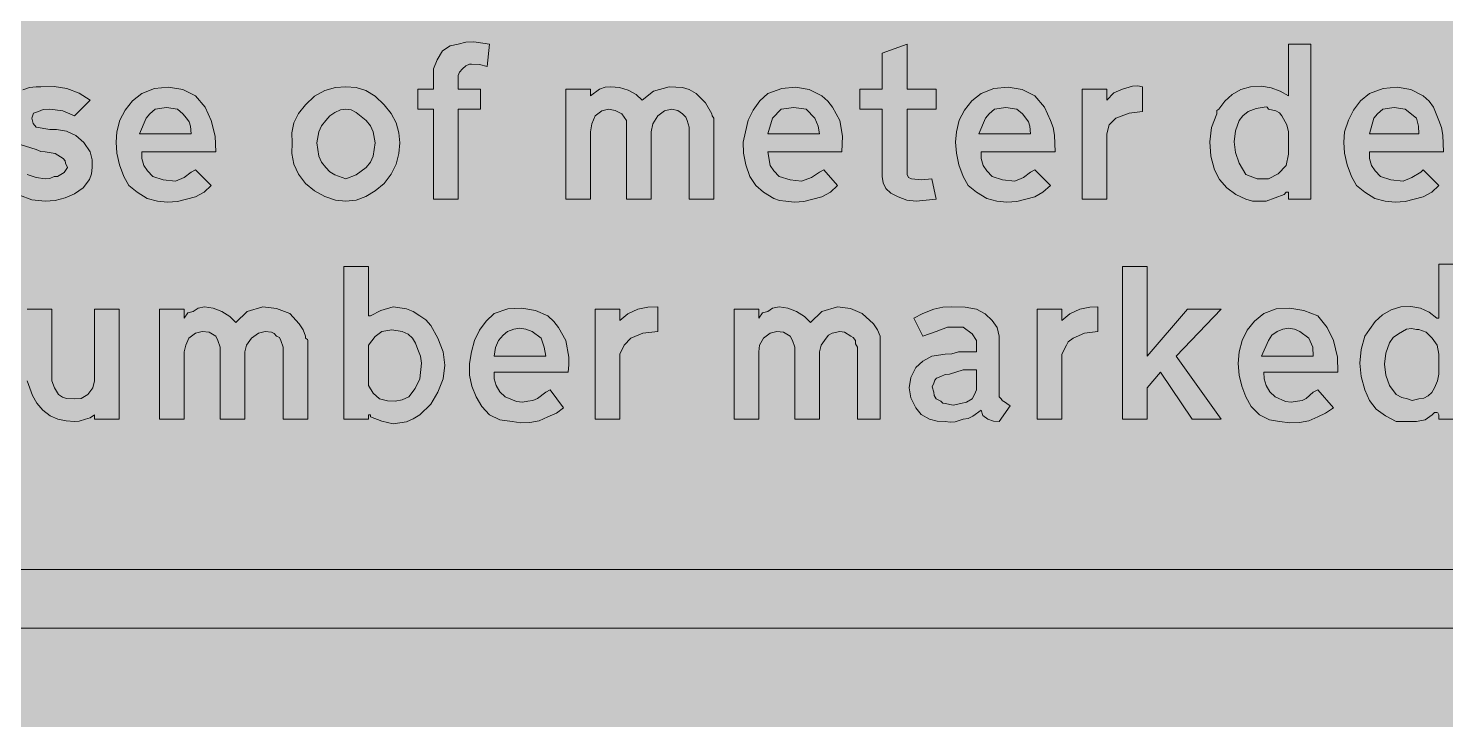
# Model space of a CAD drawing. Header units: metres. Extents: x 10 to 559, y 12 to 260.
# Drawn here: x 168 to 281.7, y 134.1 to 189.5 of the extents above; entities that cross this region are included whole.
import ezdxf

# ---------------------------------------------------------------- set-up
doc = ezdxf.new("R2010")
doc.units = ezdxf.units.M
doc.layers.add('FILL_BLACK_000000', color=7, linetype='Continuous', true_color=0x000000)
doc.layers.add('FILL_YELLOW_FFFF00', color=7, linetype='Continuous', true_color=0xffff00)

msp = doc.modelspace()

# ---------------------------------------------------------------- hatches: boundary and pattern name
at = {"layer": 'FILL_BLACK_000000', "true_color": 0x000000}
h = msp.add_hatch(color=7, dxfattribs=at)
h.dxf.hatch_style = 1
h.paths.add_polyline_path([(202.5, 175.86), (200.52, 175.86), (200.52, 183.06), (199.26, 183.06), (199.26, 184.68), (200.52, 184.68), (200.52, 186.3), (200.81, 187.02), (201.24, 187.74), (201.87, 188.15), (202.5, 188.28), (203.13, 188.44), (203.76, 188.46), (205.02, 188.28), (204.84, 186.48), (204.21, 186.64), (203.58, 186.66), (203.4, 186.66), (203.13, 186.55), (202.86, 186.3), (202.61, 186.03), (202.5, 185.76), (202.5, 184.68), (204.3, 184.68), (204.3, 183.06), (202.5, 183.06), (202.5, 175.86)])
h = msp.add_hatch(color=7, dxfattribs=at)
h.dxf.hatch_style = 1
h.paths.add_polyline_path([(238.61, 177.59), (238.86, 177.48), (239.67, 177.41), (240.48, 177.48), (240.84, 175.86), (239.24, 175.68), (238.49, 175.76), (237.78, 176.04), (237.2, 176.34), (236.81, 176.72), (236.59, 177.15), (236.52, 177.66), (236.52, 183.06), (234.72, 183.06), (234.72, 184.68), (236.52, 184.68), (236.52, 187.56), (238.5, 188.28), (238.5, 184.68), (240.84, 184.68), (240.84, 183.06), (238.5, 183.06), (238.5, 177.84), (238.61, 177.59)])
h = msp.add_hatch(color=7, dxfattribs=at)
h.dxf.hatch_style = 1
h.paths.add_polyline_path([(266.22, 175.7), (265.68, 175.86), (264.88, 176.23), (264.15, 176.76), (263.55, 177.43), (263.16, 178.2), (262.86, 179.31), (262.78, 180.45), (262.93, 181.59), (263.34, 182.7), (263.36, 182.95), (263.52, 183.06), (263.99, 183.7), (264.58, 184.23), (265.27, 184.63), (266.04, 184.86), (266.92, 184.9), (267.71, 184.77), (268.42, 184.51), (269.1, 184.14), (269.1, 188.28), (270.9, 188.28), (270.9, 175.86), (269.1, 175.86), (269.1, 176.4), (268.99, 176.4), (268.92, 176.4), (268.74, 176.22), (267.3, 175.68), (266.76, 175.68), (266.22, 175.7)])
h.paths.add_polyline_path([(268.92, 178.56), (269.1, 179.46), (269.1, 181.26), (268.97, 181.82), (268.56, 182.52), (268.37, 182.76), (268.09, 182.93), (267.48, 183.06), (267.39, 183.22), (267.3, 183.24), (266.51, 183.13), (265.86, 182.88), (265.43, 182.52), (265.14, 182.16), (264.84, 181.32), (264.74, 180.45), (264.84, 179.58), (265.14, 178.74), (265.68, 177.84), (266.58, 177.48), (267.48, 177.48), (268.27, 177.89), (268.92, 178.56)], flags=16)
h = msp.add_hatch(color=7, dxfattribs=at)
h.dxf.hatch_style = 1
h.paths.add_polyline_path([(170.28, 181.44), (171.08, 181.31), (171.83, 180.95), (172.48, 180.38), (172.98, 179.64), (173.14, 179.01), (173.16, 178.38), (173.1, 177.87), (172.93, 177.44), (172.44, 176.76), (171.73, 176.29), (170.98, 175.95), (170.19, 175.75), (169.38, 175.68), (168.31, 175.81), (167.31, 176.18), (166.44, 176.74), (165.78, 177.48), (167.04, 178.92), (167.42, 178.31), (167.94, 177.84), (168.66, 177.59), (169.38, 177.48), (169.74, 177.5), (170.1, 177.66), (170.37, 177.68), (170.64, 177.84), (170.91, 177.98), (171.18, 178.38), (171, 178.74), (170.98, 178.92), (170.82, 179.1), (170.17, 179.51), (169.38, 179.64), (169.02, 179.66), (168.66, 179.82), (167.38, 180.23), (166.86, 180.53), (166.5, 180.9), (166.32, 181.08), (166.09, 181.71), (166.07, 182.04), (166.14, 182.34), (166.27, 183.29), (166.68, 183.96), (167.6, 184.61), (168.12, 184.8), (168.66, 184.86), (169.02, 184.86), (170.09, 184.89), (171.13, 184.73), (172.11, 184.35), (172.98, 183.78), (171.72, 182.52), (170.8, 182.93), (169.74, 183.06), (169.22, 183.04), (168.84, 182.88), (168.43, 182.75), (168.3, 182.34), (168.41, 181.91), (168.66, 181.62), (169.74, 181.44), (170.28, 181.44)])
h = msp.add_hatch(color=7, dxfattribs=at)
h.dxf.hatch_style = 1
h.paths.add_polyline_path([(176.76, 176.4), (176.09, 176.96), (175.68, 177.66), (175.34, 178.6), (175.14, 179.53), (175.07, 180.42), (175.14, 181.26), (175.37, 182.17), (175.79, 182.99), (176.38, 183.72), (177.12, 184.32), (178.15, 184.72), (179.28, 184.84), (180.41, 184.65), (181.44, 184.14), (182.21, 183.22), (182.7, 182.16), (183.02, 180.9), (183.06, 179.64), (177.12, 179.64), (177.14, 179.1), (177.3, 178.56), (177.59, 178.11), (178.02, 177.66), (178.85, 177.41), (179.82, 177.3), (180.52, 177.59), (181.08, 178.02), (181.44, 178.2), (182.7, 176.94), (182.14, 176.42), (181.44, 176.04), (179.98, 175.66), (179.19, 175.61), (178.38, 175.68), (177.57, 175.91), (176.76, 176.4)])
h.paths.add_polyline_path([(181.04, 181.71), (180.93, 182.04), (180.72, 182.34), (180.43, 182.7), (180, 183.06), (179.1, 183.2), (178.2, 183.06), (177.77, 182.7), (177.48, 182.34), (176.94, 181.08), (181.08, 181.08), (181.04, 181.71)], flags=16)
h = msp.add_hatch(color=7, dxfattribs=at)
h.dxf.hatch_style = 1
h.paths.add_polyline_path([(189.32, 181.96), (189.69, 182.71), (190.26, 183.42), (190.99, 184.1), (191.81, 184.55), (192.66, 184.79), (193.5, 184.86), (194.31, 184.79), (195.1, 184.55), (195.85, 184.1), (196.56, 183.42), (197.14, 182.71), (197.53, 181.96), (197.75, 181.17), (197.82, 180.36), (197.75, 179.52), (197.53, 178.67), (197.14, 177.85), (196.56, 177.12), (195.85, 176.52), (195.1, 176.06), (194.31, 175.78), (193.5, 175.68), (192.66, 175.78), (191.81, 176.06), (190.99, 176.52), (190.26, 177.12), (189.69, 177.85), (189.32, 178.67), (189.15, 179.52), (189.18, 180.36), (189.15, 181.17), (189.32, 181.96)])
h.paths.add_polyline_path([(192.62, 182.81), (192.21, 182.53), (191.88, 182.16), (191.54, 181.73), (191.32, 181.26), (191.16, 180.36), (191.32, 179.3), (191.54, 178.82), (191.88, 178.38), (192.21, 178.04), (192.62, 177.8), (193.5, 177.48), (194.31, 177.8), (195.12, 178.38), (195.46, 178.82), (195.68, 179.3), (195.84, 180.36), (195.68, 181.26), (195.46, 181.73), (195.12, 182.16), (194.31, 182.81), (193.91, 183), (193.5, 183.06), (193.07, 183), (192.62, 182.81)], flags=16)
h = msp.add_hatch(color=7, dxfattribs=at)
h.dxf.hatch_style = 1
h.paths.add_polyline_path([(213.12, 184.14), (213.84, 184.68), (214.29, 184.84), (214.74, 184.86), (215.44, 184.79), (216.14, 184.59), (216.77, 184.25), (217.26, 183.78), (218.16, 184.5), (219.42, 184.86), (220.5, 184.79), (221.04, 184.63), (221.58, 184.32), (222.35, 183.58), (222.84, 182.7), (222.86, 182.52), (223.02, 182.34), (223.02, 182.16), (223.02, 175.86), (221.04, 175.86), (221.04, 181.62), (220.86, 182.16), (220.75, 182.43), (220.5, 182.7), (220.12, 182.95), (219.6, 183.06), (219.06, 182.93), (218.52, 182.52), (218.12, 181.89), (217.98, 181.26), (217.98, 175.86), (216, 175.86), (216, 181.62), (216, 182.16), (215.64, 182.7), (215.1, 182.95), (214.56, 183.06), (214.02, 182.93), (213.48, 182.52), (213.23, 181.89), (213.12, 181.26), (213.12, 175.86), (211.14, 175.86), (211.14, 184.68), (213.12, 184.68), (213.12, 184.14)])
h = msp.add_hatch(color=7, dxfattribs=at)
h.dxf.hatch_style = 1
h.paths.add_polyline_path([(227.81, 175.91), (226.98, 176.4), (226.37, 176.96), (225.9, 177.66), (225.57, 178.6), (225.38, 179.53), (225.37, 180.42), (225.54, 181.26), (225.77, 182.17), (226.17, 182.99), (226.7, 183.72), (227.34, 184.32), (228.45, 184.72), (229.57, 184.84), (230.66, 184.65), (231.66, 184.14), (232.14, 183.7), (232.52, 183.22), (233.1, 182.16), (233.33, 180.9), (233.28, 179.64), (227.34, 179.64), (227.52, 178.56), (227.81, 178.11), (228.24, 177.66), (229.14, 177.41), (230.04, 177.3), (230.83, 177.59), (231.48, 178.02), (231.84, 178.2), (232.92, 176.94), (232.36, 176.42), (231.66, 176.04), (230.22, 175.66), (229.48, 175.61), (228.78, 175.68), (228.27, 175.74), (227.81, 175.91)])
h.paths.add_polyline_path([(231.37, 181.71), (231.12, 182.34), (230.4, 183.06), (229.41, 183.2), (228.42, 183.06), (227.7, 182.34), (227.34, 181.08), (231.48, 181.08), (231.37, 181.71)], flags=16)
h = msp.add_hatch(color=7, dxfattribs=at)
h.dxf.hatch_style = 1
h.paths.add_polyline_path([(244.08, 176.4), (243.41, 176.96), (243, 177.66), (242.66, 178.6), (242.46, 179.53), (242.39, 180.42), (242.46, 181.26), (242.69, 182.17), (243.11, 182.99), (243.7, 183.72), (244.44, 184.32), (245.47, 184.72), (246.6, 184.84), (247.73, 184.65), (248.76, 184.14), (249.53, 183.22), (250.02, 182.16), (250.23, 181.59), (250.34, 180.97), (250.38, 179.64), (244.44, 179.64), (244.46, 179.1), (244.62, 178.56), (244.91, 178.11), (245.34, 177.66), (246.17, 177.41), (247.14, 177.3), (247.84, 177.59), (248.4, 178.02), (248.76, 178.2), (250.02, 176.94), (249.39, 176.42), (248.76, 176.04), (247.3, 175.66), (246.51, 175.61), (245.7, 175.68), (244.89, 175.91), (244.08, 176.4)])
h.paths.add_polyline_path([(248.36, 181.71), (248.25, 182.04), (248.04, 182.34), (247.75, 182.7), (247.32, 183.06), (246.42, 183.2), (245.52, 183.06), (245.09, 182.7), (244.8, 182.34), (244.26, 181.08), (248.4, 181.08), (248.36, 181.71)], flags=16)
h = msp.add_hatch(color=7, dxfattribs=at)
h.dxf.hatch_style = 1
h.paths.add_polyline_path([(255.08, 184.37), (255.78, 184.68), (256.59, 184.91), (257, 184.93), (257.4, 184.86), (257.4, 182.88), (256.32, 182.75), (255.24, 182.34), (254.7, 181.8), (254.52, 181.08), (254.52, 175.86), (252.54, 175.86), (252.54, 184.68), (254.52, 184.68), (254.52, 183.78), (255.08, 184.37)])
h = msp.add_hatch(color=7, dxfattribs=at)
h.dxf.hatch_style = 1
h.paths.add_polyline_path([(275.22, 176.4), (274.55, 176.96), (274.14, 177.66), (273.8, 178.6), (273.6, 179.53), (273.53, 180.42), (273.6, 181.26), (273.91, 182.17), (274.32, 182.99), (274.87, 183.72), (275.58, 184.32), (276.69, 184.72), (277.81, 184.84), (278.9, 184.65), (279.9, 184.14), (280.38, 183.7), (280.73, 183.22), (281.16, 182.16), (281.37, 181.59), (281.48, 180.97), (281.52, 179.64), (275.58, 179.64), (275.6, 179.1), (275.76, 178.56), (276.05, 178.11), (276.48, 177.66), (277.31, 177.41), (278.28, 177.3), (279, 177.59), (279.72, 178.02), (279.9, 178.2), (281.16, 176.94), (280.6, 176.42), (279.9, 176.04), (278.44, 175.66), (277.65, 175.61), (276.84, 175.68), (276.03, 175.91), (275.22, 176.4)])
h.paths.add_polyline_path([(279.52, 181.71), (279.36, 182.34), (278.46, 183.06), (277.56, 183.2), (276.66, 183.06), (276.23, 182.7), (275.94, 182.34), (275.58, 181.08), (279.54, 181.08), (279.52, 181.71)], flags=16)
h = msp.add_hatch(color=7, dxfattribs=at)
h.dxf.hatch_style = 1
h.paths.add_polyline_path([(278.82, 158.04), (277.74, 158.04), (276.87, 158.48), (276.14, 159.03), (275.59, 159.71), (275.22, 160.56), (274.92, 161.64), (274.82, 162.72), (274.92, 163.8), (275.22, 164.88), (275.58, 165.42), (276.05, 166.06), (276.64, 166.59), (277.33, 166.99), (278.1, 167.22), (278.9, 167.26), (279.68, 167.11), (280.38, 166.79), (280.98, 166.32), (281.16, 166.32), (281.16, 170.64), (282.96, 170.64), (282.96, 158.22), (281.16, 158.22), (281.16, 158.58), (281.07, 158.74), (280.98, 158.76), (280.87, 158.76), (280.8, 158.76), (280.62, 158.58), (280.06, 158.18), (279.36, 158.04), (278.82, 158.04)])
h.paths.add_polyline_path([(280.31, 160.09), (280.6, 160.37), (280.8, 160.74), (281.05, 161.28), (281.16, 161.82), (281.16, 163.44), (281.03, 164.14), (280.62, 164.7), (280.15, 165.2), (279.54, 165.42), (279.36, 165.42), (278.96, 165.49), (278.57, 165.44), (277.92, 165.06), (277.49, 164.77), (277.2, 164.34), (276.9, 163.5), (276.8, 162.63), (276.9, 161.76), (277.2, 160.92), (277.74, 160.2), (278.19, 159.95), (278.64, 159.84), (279.02, 159.71), (279.54, 159.84), (279.94, 159.9), (280.31, 160.09)], flags=16)
h = msp.add_hatch(color=7, dxfattribs=at)
h.dxf.hatch_style = 1
h.paths.add_polyline_path([(198.36, 167.06), (198.9, 166.84), (199.44, 166.5), (199.92, 166.17), (200.3, 165.74), (200.88, 164.7), (201.29, 163.62), (201.42, 162.54), (201.29, 161.46), (200.88, 160.38), (200.3, 159.41), (199.44, 158.58), (198.9, 158.24), (198.36, 158.02), (197.28, 157.86), (196.38, 158.06), (195.48, 158.4), (195.48, 158.58), (195.3, 158.58), (195.3, 158.22), (193.32, 158.22), (193.32, 170.46), (195.3, 170.46), (195.3, 166.5), (195.48, 166.5), (196.31, 166.93), (197.28, 167.22), (198.36, 167.06)])
h.paths.add_polyline_path([(198.54, 160.02), (199.06, 160.67), (199.44, 161.46), (199.55, 162.7), (199.47, 163.26), (199.26, 163.8), (199.09, 164.3), (198.83, 164.72), (198.48, 165.04), (198, 165.24), (197.19, 165.38), (196.38, 165.24), (195.84, 164.84), (195.3, 164.16), (195.3, 163.26), (195.3, 161.82), (195.3, 161.28), (195.3, 160.92), (195.68, 160.31), (196.2, 159.84), (196.83, 159.68), (197.46, 159.66), (198, 159.77), (198.54, 160.02)], flags=16)
h = msp.add_hatch(color=7, dxfattribs=at)
h.dxf.hatch_style = 1
h.paths.add_polyline_path([(261, 167.04), (263.7, 167.04), (260.1, 163.26), (263.7, 158.22), (261.36, 158.22), (258.84, 162), (257.76, 160.74), (257.76, 158.22), (255.78, 158.22), (255.78, 170.46), (257.76, 170.46), (257.76, 163.26), (261, 167.04)])
h = msp.add_hatch(color=7, dxfattribs=at)
h.dxf.hatch_style = 1
h.paths.add_polyline_path([(180.54, 166.32), (180.83, 166.73), (181.26, 166.86), (181.64, 167.11), (182.16, 167.22), (182.86, 167.12), (183.55, 166.86), (184.18, 166.46), (184.68, 165.96), (185.58, 166.86), (186.84, 167.22), (187.92, 167.09), (189, 166.68), (189.76, 165.85), (190.06, 165.39), (190.26, 164.88), (190.26, 164.7), (190.42, 164.61), (190.44, 164.52), (190.44, 158.22), (188.46, 158.22), (188.46, 163.98), (188.28, 164.52), (188.17, 164.77), (187.92, 164.88), (187.75, 165.09), (187.54, 165.2), (187.02, 165.24), (186.48, 165.11), (185.94, 164.7), (185.53, 164.16), (185.4, 163.62), (185.4, 158.22), (183.42, 158.22), (183.42, 163.98), (183.24, 164.52), (183.06, 164.88), (182.52, 165.2), (181.98, 165.24), (181.44, 165.11), (180.9, 164.7), (180.65, 164.16), (180.54, 163.62), (180.54, 158.22), (178.56, 158.22), (178.56, 167.04), (180.54, 167.04), (180.54, 166.32)])
h = msp.add_hatch(color=7, dxfattribs=at)
h.dxf.hatch_style = 1
h.paths.add_polyline_path([(205.02, 158.58), (204.41, 159.23), (203.94, 160.02), (203.61, 160.86), (203.42, 161.75), (203.41, 162.68), (203.58, 163.62), (203.81, 164.53), (204.21, 165.35), (204.74, 166.08), (205.38, 166.68), (206.49, 167.06), (207.61, 167.13), (208.7, 166.93), (209.7, 166.5), (210.18, 166.06), (210.56, 165.58), (211.14, 164.52), (211.37, 163.19), (211.39, 162.57), (211.32, 162), (205.38, 162), (205.4, 161.46), (205.56, 160.92), (205.85, 160.4), (206.28, 160.02), (207.18, 159.64), (207.65, 159.59), (208.08, 159.66), (208.48, 159.72), (208.87, 159.89), (209.52, 160.38), (209.88, 160.56), (210.96, 159.12), (210.4, 158.69), (209.7, 158.4), (209, 158.09), (208.26, 157.95), (207.52, 157.94), (206.82, 158.04), (205.85, 158.18), (205.02, 158.58)])
h.paths.add_polyline_path([(209.41, 163.98), (209.16, 164.7), (208.44, 165.24), (207.93, 165.44), (207.45, 165.51), (206.97, 165.44), (206.46, 165.24), (206.1, 164.95), (205.74, 164.52), (205.49, 163.96), (205.38, 163.26), (209.52, 163.26), (209.41, 163.98)], flags=16)
h = msp.add_hatch(color=7, dxfattribs=at)
h.dxf.hatch_style = 1
h.paths.add_polyline_path([(216.11, 166.66), (216.9, 167.04), (217.71, 167.2), (218.52, 167.22), (218.52, 165.24), (217.31, 165.11), (216.36, 164.7), (215.82, 164.16), (215.46, 163.44), (215.46, 158.22), (213.48, 158.22), (213.48, 167.04), (215.46, 167.04), (215.46, 166.14), (216.11, 166.66)])
h = msp.add_hatch(color=7, dxfattribs=at)
h.dxf.hatch_style = 1
h.paths.add_polyline_path([(236.34, 158.22), (234.54, 158.22), (234.54, 163.98), (234.38, 164.25), (234.36, 164.52), (234.18, 164.77), (234, 164.88), (233.48, 165.2), (233.1, 165.24), (232.49, 165.11), (232.21, 164.94), (232.02, 164.7), (231.62, 164.16), (231.48, 163.62), (231.48, 158.22), (229.5, 158.22), (229.5, 163.98), (229.32, 164.52), (229.14, 164.88), (228.6, 165.2), (228.06, 165.24), (227.52, 165.11), (226.98, 164.7), (226.67, 164.16), (226.62, 163.62), (226.62, 158.22), (224.64, 158.22), (224.64, 167.04), (226.62, 167.04), (226.62, 166.32), (226.91, 166.73), (227.34, 166.86), (227.72, 167.11), (228.24, 167.22), (228.94, 167.12), (229.64, 166.86), (230.27, 166.46), (230.76, 165.96), (231.66, 166.86), (232.92, 167.22), (233.98, 167.09), (234.9, 166.68), (235.82, 165.85), (236.14, 165.39), (236.34, 164.88), (236.34, 164.7), (236.34, 164.63), (236.34, 164.52), (236.34, 158.22)])
h = msp.add_hatch(color=7, dxfattribs=at)
h.dxf.hatch_style = 1
h.paths.add_polyline_path([(240.66, 167.04), (241.38, 167.2), (242.1, 167.22), (243.16, 167.2), (244.08, 167.04), (244.78, 166.66), (245.34, 166.14), (245.74, 165.58), (245.88, 164.88), (245.88, 163.08), (245.88, 160.2), (245.9, 160.02), (246.06, 159.84), (246.15, 159.68), (246.24, 159.66), (246.78, 159.3), (245.88, 158.04), (245.43, 158.06), (244.98, 158.22), (244.58, 158.51), (244.44, 158.94), (243.79, 158.45), (243.4, 158.28), (243, 158.22), (242.35, 158), (241.96, 157.97), (241.56, 158.04), (240.93, 158.06), (240.3, 158.22), (239.63, 158.6), (239.22, 159.12), (238.81, 159.93), (238.68, 160.74), (238.81, 161.55), (239.22, 162.36), (239.78, 162.88), (240.48, 163.26), (241.56, 163.44), (242.1, 163.46), (242.64, 163.62), (244.08, 163.62), (244.08, 164.16), (244.08, 164.52), (243.72, 165.06), (243, 165.6), (241.74, 165.6), (240.84, 165.24), (239.76, 164.88), (239.04, 166.32), (239.76, 166.68), (240.66, 167.04)])
h.paths.add_polyline_path([(242.82, 159.48), (243.27, 159.59), (243.72, 159.84), (243.9, 160.2), (244.08, 160.56), (244.08, 162.18), (243, 162.18), (241.92, 161.82), (241.56, 161.8), (241.2, 161.64), (240.86, 161.51), (240.72, 161.34), (240.66, 161.1), (240.52, 160.81), (240.66, 160.38), (240.68, 160.11), (240.84, 159.84), (241.2, 159.66), (241.38, 159.5), (241.56, 159.48), (242.19, 159.35), (242.82, 159.48)], flags=16)
h = msp.add_hatch(color=7, dxfattribs=at)
h.dxf.hatch_style = 1
h.paths.add_polyline_path([(251.57, 166.66), (252.36, 167.04), (253.15, 167.2), (253.8, 167.22), (253.8, 165.24), (252.74, 165.11), (251.82, 164.7), (251.42, 164.43), (251.28, 164.16), (250.92, 163.44), (250.92, 158.22), (248.94, 158.22), (248.94, 167.04), (250.92, 167.04), (250.92, 166.14), (251.57, 166.66)])
h = msp.add_hatch(color=7, dxfattribs=at)
h.dxf.hatch_style = 1
h.paths.add_polyline_path([(266.76, 158.58), (266.09, 159.23), (265.68, 160.02), (265.34, 160.86), (265.14, 161.75), (265.07, 162.68), (265.14, 163.62), (265.37, 164.53), (265.79, 165.35), (266.38, 166.08), (267.12, 166.68), (268.12, 167.06), (269.21, 167.13), (270.33, 166.93), (271.44, 166.5), (272.21, 165.58), (272.7, 164.52), (273.02, 163.19), (273.06, 162), (267.12, 162), (267.14, 161.46), (267.3, 160.92), (267.59, 160.4), (268.02, 160.02), (268.85, 159.64), (269.31, 159.59), (269.82, 159.66), (270.19, 159.72), (270.52, 159.89), (271.08, 160.38), (271.44, 160.56), (272.7, 159.12), (272.07, 158.69), (271.44, 158.4), (270.73, 158.09), (269.98, 157.95), (269.19, 157.94), (268.38, 158.04), (267.57, 158.18), (266.76, 158.58)])
h.paths.add_polyline_path([(271.04, 163.98), (270.72, 164.7), (270, 165.24), (269.57, 165.44), (269.1, 165.51), (268.63, 165.44), (268.2, 165.24), (267.77, 164.95), (267.48, 164.52), (266.94, 163.26), (271.08, 163.26), (271.04, 163.98)], flags=16)
h = msp.add_hatch(color=7, dxfattribs=at)
h.dxf.hatch_style = 1
h.paths.add_polyline_path([(171.05, 158.08), (170.39, 158.22), (169.77, 158.5), (169.2, 158.94), (168.72, 159.51), (168.37, 160.11), (167.94, 161.28), (167.94, 167.04), (169.92, 167.04), (169.92, 161.28), (170.12, 160.74), (170.46, 160.2), (170.76, 159.99), (171.09, 159.89), (171.72, 159.84), (172.26, 159.89), (172.8, 160.2), (173.21, 160.74), (173.34, 161.28), (173.34, 167.04), (175.32, 167.04), (175.32, 158.22), (173.34, 158.22), (173.34, 158.58), (172.98, 158.33), (172.62, 158.22), (172.1, 158.06), (171.72, 158.04), (171.05, 158.08)])
h = msp.add_hatch(color=7, dxfattribs=at)
h.dxf.hatch_style = 1
h.paths.add_polyline_path([(77.4, 136.62), (70.38, 136.62), (63.18, 143.82), (70.38, 150.84), (77.4, 150.84), (72.72, 146.16), (506.16, 146.16), (506.16, 141.48), (72.72, 141.48), (77.4, 136.62)])
at = {"layer": 'FILL_YELLOW_FFFF00', "true_color": 0xffff00}
h = msp.add_hatch(color=7, dxfattribs=at)
h.dxf.hatch_style = 1
h.paths.add_polyline_path([(553.58, 259.79), (554.9, 259.4), (556.14, 258.78), (557.28, 257.94), (558.12, 256.9), (558.74, 255.69), (559.13, 254.35), (559.26, 252.9), (559.26, 19.08), (559.13, 17.73), (558.72, 16.38), (558.07, 15.21), (557.28, 14.04), (556.11, 13.12), (554.83, 12.51), (553.51, 12.17), (552.24, 12.06), (17.1, 12.06), (15.86, 12.17), (14.6, 12.51), (13.38, 13.12), (12.24, 14.04), (11.3, 15.18), (10.62, 16.43), (10.22, 17.74), (10.08, 19.08), (10.08, 252.9), (10.22, 254.25), (10.62, 255.6), (11.3, 256.77), (12.24, 257.94), (12.71, 258.45), (13.28, 258.89), (14.58, 259.56), (15.91, 259.88), (17.1, 259.92), (552.24, 259.92), (553.58, 259.79)])

# ---------------------------------------------------------------- linework, layer by layer
at = {"layer": 'FILL_BLACK_000000', "lineweight": 0, "true_color": 0x000000}
for points in [[(202.5, 175.86), (200.52, 175.86), (200.52, 183.06), (199.26, 183.06), (199.26, 184.68), (200.52, 184.68), (200.52, 186.3), (200.81, 187.02), (201.24, 187.74), (201.87, 188.15), (202.5, 188.28), (203.13, 188.44), (203.76, 188.46), (205.02, 188.28), (204.84, 186.48), (204.21, 186.64), (203.58, 186.66), (203.4, 186.66), (203.13, 186.55), (202.86, 186.3), (202.61, 186.03), (202.5, 185.76), (202.5, 184.68), (204.3, 184.68), (204.3, 183.06), (202.5, 183.06)], [(238.61, 177.59), (238.86, 177.48), (239.67, 177.41), (240.48, 177.48), (240.84, 175.86), (239.24, 175.68), (238.49, 175.76), (237.78, 176.04), (237.2, 176.34), (236.81, 176.72), (236.59, 177.15), (236.52, 177.66), (236.52, 183.06), (234.72, 183.06), (234.72, 184.68), (236.52, 184.68), (236.52, 187.56), (238.5, 188.28), (238.5, 184.68), (240.84, 184.68), (240.84, 183.06), (238.5, 183.06), (238.5, 177.84)], [(266.22, 175.7), (265.68, 175.86), (264.88, 176.23), (264.15, 176.76), (263.55, 177.43), (263.16, 178.2), (262.86, 179.31), (262.78, 180.45), (262.93, 181.59), (263.34, 182.7), (263.36, 182.95), (263.52, 183.06), (263.99, 183.7), (264.58, 184.23), (265.27, 184.63), (266.04, 184.86), (266.92, 184.9), (267.71, 184.77), (268.42, 184.51), (269.1, 184.14), (269.1, 188.28), (270.9, 188.28), (270.9, 175.86), (269.1, 175.86), (269.1, 176.4), (268.99, 176.4), (268.92, 176.4), (268.74, 176.22), (267.3, 175.68), (266.76, 175.68)], [(176.76, 176.4), (176.09, 176.96), (175.68, 177.66), (175.34, 178.6), (175.14, 179.53), (175.07, 180.42), (175.14, 181.26), (175.37, 182.17), (175.79, 182.99), (176.38, 183.72), (177.12, 184.32), (178.15, 184.72), (179.28, 184.84), (180.41, 184.65), (181.44, 184.14), (182.21, 183.22), (182.7, 182.16), (183.02, 180.9), (183.06, 179.64), (177.12, 179.64), (177.14, 179.1), (177.3, 178.56), (177.59, 178.11), (178.02, 177.66), (178.85, 177.41), (179.82, 177.3), (180.52, 177.59), (181.08, 178.02), (181.44, 178.2), (182.7, 176.94), (182.14, 176.42), (181.44, 176.04), (179.98, 175.66), (179.19, 175.61), (178.38, 175.68), (177.57, 175.91)], [(189.32, 181.96), (189.69, 182.71), (190.26, 183.42), (190.99, 184.1), (191.81, 184.55), (192.66, 184.79), (193.5, 184.86), (194.31, 184.79), (195.1, 184.55), (195.85, 184.1), (196.56, 183.42), (197.14, 182.71), (197.53, 181.96), (197.75, 181.17), (197.82, 180.36), (197.75, 179.52), (197.53, 178.67), (197.14, 177.85), (196.56, 177.12), (195.85, 176.52), (195.1, 176.06), (194.31, 175.78), (193.5, 175.68), (192.66, 175.78), (191.81, 176.06), (190.99, 176.52), (190.26, 177.12), (189.69, 177.85), (189.32, 178.67), (189.15, 179.52), (189.18, 180.36), (189.15, 181.17)], [(213.12, 184.14), (213.84, 184.68), (214.29, 184.84), (214.74, 184.86), (215.44, 184.79), (216.14, 184.59), (216.77, 184.25), (217.26, 183.78), (218.16, 184.5), (219.42, 184.86), (220.5, 184.79), (221.04, 184.63), (221.58, 184.32), (222.35, 183.58), (222.84, 182.7), (222.86, 182.52), (223.02, 182.34), (223.02, 182.16), (223.02, 175.86), (221.04, 175.86), (221.04, 181.62), (220.86, 182.16), (220.75, 182.43), (220.5, 182.7), (220.12, 182.95), (219.6, 183.06), (219.06, 182.93), (218.52, 182.52), (218.12, 181.89), (217.98, 181.26), (217.98, 175.86), (216, 175.86), (216, 181.62), (216, 182.16), (215.64, 182.7), (215.1, 182.95), (214.56, 183.06), (214.02, 182.93), (213.48, 182.52), (213.23, 181.89), (213.12, 181.26), (213.12, 175.86), (211.14, 175.86), (211.14, 184.68), (213.12, 184.68)], [(227.81, 175.91), (226.98, 176.4), (226.37, 176.96), (225.9, 177.66), (225.57, 178.6), (225.38, 179.53), (225.37, 180.42), (225.54, 181.26), (225.77, 182.17), (226.17, 182.99), (226.7, 183.72), (227.34, 184.32), (228.45, 184.72), (229.57, 184.84), (230.66, 184.65), (231.66, 184.14), (232.14, 183.7), (232.52, 183.22), (233.1, 182.16), (233.33, 180.9), (233.28, 179.64), (227.34, 179.64), (227.52, 178.56), (227.81, 178.11), (228.24, 177.66), (229.14, 177.41), (230.04, 177.3), (230.83, 177.59), (231.48, 178.02), (231.84, 178.2), (232.92, 176.94), (232.36, 176.42), (231.66, 176.04), (230.22, 175.66), (229.48, 175.61), (228.78, 175.68), (228.27, 175.74)], [(244.08, 176.4), (243.41, 176.96), (243, 177.66), (242.66, 178.6), (242.46, 179.53), (242.39, 180.42), (242.46, 181.26), (242.69, 182.17), (243.11, 182.99), (243.7, 183.72), (244.44, 184.32), (245.47, 184.72), (246.6, 184.84), (247.73, 184.65), (248.76, 184.14), (249.53, 183.22), (250.02, 182.16), (250.23, 181.59), (250.34, 180.97), (250.38, 179.64), (244.44, 179.64), (244.46, 179.1), (244.62, 178.56), (244.91, 178.11), (245.34, 177.66), (246.17, 177.41), (247.14, 177.3), (247.84, 177.59), (248.4, 178.02), (248.76, 178.2), (250.02, 176.94), (249.39, 176.42), (248.76, 176.04), (247.3, 175.66), (246.51, 175.61), (245.7, 175.68), (244.89, 175.91)], [(255.08, 184.37), (255.78, 184.68), (256.59, 184.91), (257, 184.93), (257.4, 184.86), (257.4, 182.88), (256.32, 182.75), (255.24, 182.34), (254.7, 181.8), (254.52, 181.08), (254.52, 175.86), (252.54, 175.86), (252.54, 184.68), (254.52, 184.68), (254.52, 183.78)], [(275.22, 176.4), (274.55, 176.96), (274.14, 177.66), (273.8, 178.6), (273.6, 179.53), (273.53, 180.42), (273.6, 181.26), (273.91, 182.17), (274.32, 182.99), (274.87, 183.72), (275.58, 184.32), (276.69, 184.72), (277.81, 184.84), (278.9, 184.65), (279.9, 184.14), (280.38, 183.7), (280.73, 183.22), (281.16, 182.16), (281.37, 181.59), (281.48, 180.97), (281.52, 179.64), (275.58, 179.64), (275.6, 179.1), (275.76, 178.56), (276.05, 178.11), (276.48, 177.66), (277.31, 177.41), (278.28, 177.3), (279, 177.59), (279.72, 178.02), (279.9, 178.2), (281.16, 176.94), (280.6, 176.42), (279.9, 176.04), (278.44, 175.66), (277.65, 175.61), (276.84, 175.68), (276.03, 175.91)], [(181.04, 181.71), (180.93, 182.04), (180.72, 182.34), (180.43, 182.7), (180, 183.06), (179.1, 183.2), (178.2, 183.06), (177.77, 182.7), (177.48, 182.34), (176.94, 181.08), (181.08, 181.08)], [(192.62, 182.81), (192.21, 182.53), (191.88, 182.16), (191.54, 181.73), (191.32, 181.26), (191.16, 180.36), (191.32, 179.3), (191.54, 178.82), (191.88, 178.38), (192.21, 178.04), (192.62, 177.8), (193.5, 177.48), (194.31, 177.8), (195.12, 178.38), (195.46, 178.82), (195.68, 179.3), (195.84, 180.36), (195.68, 181.26), (195.46, 181.73), (195.12, 182.16), (194.31, 182.81), (193.91, 183), (193.5, 183.06), (193.07, 183)], [(231.37, 181.71), (231.12, 182.34), (230.4, 183.06), (229.41, 183.2), (228.42, 183.06), (227.7, 182.34), (227.34, 181.08), (231.48, 181.08)], [(248.36, 181.71), (248.25, 182.04), (248.04, 182.34), (247.75, 182.7), (247.32, 183.06), (246.42, 183.2), (245.52, 183.06), (245.09, 182.7), (244.8, 182.34), (244.26, 181.08), (248.4, 181.08)], [(268.92, 178.56), (269.1, 179.46), (269.1, 181.26), (268.97, 181.82), (268.56, 182.52), (268.37, 182.76), (268.09, 182.93), (267.48, 183.06), (267.39, 183.22), (267.3, 183.24), (266.51, 183.13), (265.86, 182.88), (265.43, 182.52), (265.14, 182.16), (264.84, 181.32), (264.74, 180.45), (264.84, 179.58), (265.14, 178.74), (265.68, 177.84), (266.58, 177.48), (267.48, 177.48), (268.27, 177.89)], [(279.52, 181.71), (279.36, 182.34), (278.46, 183.06), (277.56, 183.2), (276.66, 183.06), (276.23, 182.7), (275.94, 182.34), (275.58, 181.08), (279.54, 181.08)], [(198.36, 167.06), (198.9, 166.84), (199.44, 166.5), (199.92, 166.17), (200.3, 165.74), (200.88, 164.7), (201.29, 163.62), (201.42, 162.54), (201.29, 161.46), (200.88, 160.38), (200.3, 159.41), (199.44, 158.58), (198.9, 158.24), (198.36, 158.02), (197.28, 157.86), (196.38, 158.06), (195.48, 158.4), (195.48, 158.58), (195.3, 158.58), (195.3, 158.22), (193.32, 158.22), (193.32, 170.46), (195.3, 170.46), (195.3, 166.5), (195.48, 166.5), (196.31, 166.93), (197.28, 167.22)], [(261, 167.04), (263.7, 167.04), (260.1, 163.26), (263.7, 158.22), (261.36, 158.22), (258.84, 162), (257.76, 160.74), (257.76, 158.22), (255.78, 158.22), (255.78, 170.46), (257.76, 170.46), (257.76, 163.26)], [(180.54, 166.32), (180.83, 166.73), (181.26, 166.86), (181.64, 167.11), (182.16, 167.22), (182.86, 167.12), (183.55, 166.86), (184.18, 166.46), (184.68, 165.96), (185.58, 166.86), (186.84, 167.22), (187.92, 167.09), (189, 166.68), (189.76, 165.85), (190.06, 165.39), (190.26, 164.88), (190.26, 164.7), (190.42, 164.61), (190.44, 164.52), (190.44, 158.22), (188.46, 158.22), (188.46, 163.98), (188.28, 164.52), (188.17, 164.77), (187.92, 164.88), (187.75, 165.09), (187.54, 165.2), (187.02, 165.24), (186.48, 165.11), (185.94, 164.7), (185.53, 164.16), (185.4, 163.62), (185.4, 158.22), (183.42, 158.22), (183.42, 163.98), (183.24, 164.52), (183.06, 164.88), (182.52, 165.2), (181.98, 165.24), (181.44, 165.11), (180.9, 164.7), (180.65, 164.16), (180.54, 163.62), (180.54, 158.22), (178.56, 158.22), (178.56, 167.04), (180.54, 167.04)], [(205.02, 158.58), (204.41, 159.23), (203.94, 160.02), (203.61, 160.86), (203.42, 161.75), (203.41, 162.68), (203.58, 163.62), (203.81, 164.53), (204.21, 165.35), (204.74, 166.08), (205.38, 166.68), (206.49, 167.06), (207.61, 167.13), (208.7, 166.93), (209.7, 166.5), (210.18, 166.06), (210.56, 165.58), (211.14, 164.52), (211.37, 163.19), (211.39, 162.57), (211.32, 162), (205.38, 162), (205.4, 161.46), (205.56, 160.92), (205.85, 160.4), (206.28, 160.02), (207.18, 159.64), (207.65, 159.59), (208.08, 159.66), (208.48, 159.72), (208.87, 159.89), (209.52, 160.38), (209.88, 160.56), (210.96, 159.12), (210.4, 158.69), (209.7, 158.4), (209, 158.09), (208.26, 157.95), (207.52, 157.94), (206.82, 158.04), (205.85, 158.18)], [(216.11, 166.66), (216.9, 167.04), (217.71, 167.2), (218.52, 167.22), (218.52, 165.24), (217.31, 165.11), (216.36, 164.7), (215.82, 164.16), (215.46, 163.44), (215.46, 158.22), (213.48, 158.22), (213.48, 167.04), (215.46, 167.04), (215.46, 166.14)], [(236.34, 158.22), (234.54, 158.22), (234.54, 163.98), (234.38, 164.25), (234.36, 164.52), (234.18, 164.77), (234, 164.88), (233.48, 165.2), (233.1, 165.24), (232.49, 165.11), (232.21, 164.94), (232.02, 164.7), (231.62, 164.16), (231.48, 163.62), (231.48, 158.22), (229.5, 158.22), (229.5, 163.98), (229.32, 164.52), (229.14, 164.88), (228.6, 165.2), (228.06, 165.24), (227.52, 165.11), (226.98, 164.7), (226.67, 164.16), (226.62, 163.62), (226.62, 158.22), (224.64, 158.22), (224.64, 167.04), (226.62, 167.04), (226.62, 166.32), (226.91, 166.73), (227.34, 166.86), (227.72, 167.11), (228.24, 167.22), (228.94, 167.12), (229.64, 166.86), (230.27, 166.46), (230.76, 165.96), (231.66, 166.86), (232.92, 167.22), (233.98, 167.09), (234.9, 166.68), (235.82, 165.85), (236.14, 165.39), (236.34, 164.88), (236.34, 164.7), (236.34, 164.63), (236.34, 164.52)], [(240.66, 167.04), (241.38, 167.2), (242.1, 167.22), (243.16, 167.2), (244.08, 167.04), (244.78, 166.66), (245.34, 166.14), (245.74, 165.58), (245.88, 164.88), (245.88, 163.08), (245.88, 160.2), (245.9, 160.02), (246.06, 159.84), (246.15, 159.68), (246.24, 159.66), (246.78, 159.3), (245.88, 158.04), (245.43, 158.06), (244.98, 158.22), (244.58, 158.51), (244.44, 158.94), (243.79, 158.45), (243.4, 158.28), (243, 158.22), (242.35, 158), (241.96, 157.97), (241.56, 158.04), (240.93, 158.06), (240.3, 158.22), (239.63, 158.6), (239.22, 159.12), (238.81, 159.93), (238.68, 160.74), (238.81, 161.55), (239.22, 162.36), (239.78, 162.88), (240.48, 163.26), (241.56, 163.44), (242.1, 163.46), (242.64, 163.62), (244.08, 163.62), (244.08, 164.16), (244.08, 164.52), (243.72, 165.06), (243, 165.6), (241.74, 165.6), (240.84, 165.24), (239.76, 164.88), (239.04, 166.32), (239.76, 166.68)], [(251.57, 166.66), (252.36, 167.04), (253.15, 167.2), (253.8, 167.22), (253.8, 165.24), (252.74, 165.11), (251.82, 164.7), (251.42, 164.43), (251.28, 164.16), (250.92, 163.44), (250.92, 158.22), (248.94, 158.22), (248.94, 167.04), (250.92, 167.04), (250.92, 166.14)], [(266.76, 158.58), (266.09, 159.23), (265.68, 160.02), (265.34, 160.86), (265.14, 161.75), (265.07, 162.68), (265.14, 163.62), (265.37, 164.53), (265.79, 165.35), (266.38, 166.08), (267.12, 166.68), (268.12, 167.06), (269.21, 167.13), (270.33, 166.93), (271.44, 166.5), (272.21, 165.58), (272.7, 164.52), (273.02, 163.19), (273.06, 162), (267.12, 162), (267.14, 161.46), (267.3, 160.92), (267.59, 160.4), (268.02, 160.02), (268.85, 159.64), (269.31, 159.59), (269.82, 159.66), (270.19, 159.72), (270.52, 159.89), (271.08, 160.38), (271.44, 160.56), (272.7, 159.12), (272.07, 158.69), (271.44, 158.4), (270.73, 158.09), (269.98, 157.95), (269.19, 157.94), (268.38, 158.04), (267.57, 158.18)], [(198.54, 160.02), (199.06, 160.67), (199.44, 161.46), (199.55, 162.7), (199.47, 163.26), (199.26, 163.8), (199.09, 164.3), (198.83, 164.72), (198.48, 165.04), (198, 165.24), (197.19, 165.38), (196.38, 165.24), (195.84, 164.84), (195.3, 164.16), (195.3, 163.26), (195.3, 161.82), (195.3, 161.28), (195.3, 160.92), (195.68, 160.31), (196.2, 159.84), (196.83, 159.68), (197.46, 159.66), (198, 159.77)], [(209.41, 163.98), (209.16, 164.7), (208.44, 165.24), (207.93, 165.44), (207.45, 165.51), (206.97, 165.44), (206.46, 165.24), (206.1, 164.95), (205.74, 164.52), (205.49, 163.96), (205.38, 163.26), (209.52, 163.26)], [(271.04, 163.98), (270.72, 164.7), (270, 165.24), (269.57, 165.44), (269.1, 165.51), (268.63, 165.44), (268.2, 165.24), (267.77, 164.95), (267.48, 164.52), (266.94, 163.26), (271.08, 163.26)], [(280.31, 160.09), (280.6, 160.37), (280.8, 160.74), (281.05, 161.28), (281.16, 161.82), (281.16, 163.44), (281.03, 164.14), (280.62, 164.7), (280.15, 165.2), (279.54, 165.42), (279.36, 165.42), (278.96, 165.49), (278.57, 165.44), (277.92, 165.06), (277.49, 164.77), (277.2, 164.34), (276.9, 163.5), (276.8, 162.63), (276.9, 161.76), (277.2, 160.92), (277.74, 160.2), (278.19, 159.95), (278.64, 159.84), (279.02, 159.71), (279.54, 159.84), (279.94, 159.9)], [(242.82, 159.48), (243.27, 159.59), (243.72, 159.84), (243.9, 160.2), (244.08, 160.56), (244.08, 162.18), (243, 162.18), (241.92, 161.82), (241.56, 161.8), (241.2, 161.64), (240.86, 161.51), (240.72, 161.34), (240.66, 161.1), (240.52, 160.81), (240.66, 160.38), (240.68, 160.11), (240.84, 159.84), (241.2, 159.66), (241.38, 159.5), (241.56, 159.48), (242.19, 159.35)], [(77.4, 136.62), (70.38, 136.62), (63.18, 143.82), (70.38, 150.84), (77.4, 150.84), (72.72, 146.16), (506.16, 146.16), (506.16, 141.48), (72.72, 141.48)]]:
    msp.add_lwpolyline(points, close=True, dxfattribs=at)
for points in [[(167.6, 184.61), (168.12, 184.8), (168.66, 184.86), (169.02, 184.86), (170.09, 184.89), (171.13, 184.73), (172.11, 184.35), (172.98, 183.78), (171.72, 182.52), (170.8, 182.93), (169.74, 183.06), (169.22, 183.04), (168.84, 182.88), (168.43, 182.75), (168.3, 182.34), (168.41, 181.91), (168.66, 181.62), (169.74, 181.44), (170.28, 181.44), (171.08, 181.31), (171.83, 180.95), (172.48, 180.38), (172.98, 179.64), (173.14, 179.01), (173.16, 178.38), (173.1, 177.87), (172.93, 177.44), (172.44, 176.76), (171.73, 176.29), (170.98, 175.95), (170.19, 175.75), (169.38, 175.68), (168.31, 175.81), (167.31, 176.18)], [(167.94, 177.84), (168.66, 177.59), (169.38, 177.48), (169.74, 177.5), (170.1, 177.66), (170.37, 177.68), (170.64, 177.84), (170.91, 177.98), (171.18, 178.38), (171, 178.74), (170.98, 178.92), (170.82, 179.1), (170.17, 179.51), (169.38, 179.64), (169.02, 179.66), (168.66, 179.82), (167.38, 180.23)], [(282.96, 158.22), (281.16, 158.22), (281.16, 158.58), (281.07, 158.74), (280.98, 158.76), (280.87, 158.76), (280.8, 158.76), (280.62, 158.58), (280.06, 158.18), (279.36, 158.04), (278.82, 158.04), (277.74, 158.04), (276.87, 158.48), (276.14, 159.03), (275.59, 159.71), (275.22, 160.56), (274.92, 161.64), (274.82, 162.72), (274.92, 163.8), (275.22, 164.88), (275.58, 165.42), (276.05, 166.06), (276.64, 166.59), (277.33, 166.99), (278.1, 167.22), (278.9, 167.26), (279.68, 167.11), (280.38, 166.79), (280.98, 166.32), (281.16, 166.32), (281.16, 170.64), (282.96, 170.64)], [(167.94, 167.04), (169.92, 167.04), (169.92, 161.28), (170.12, 160.74), (170.46, 160.2), (170.76, 159.99), (171.09, 159.89), (171.72, 159.84), (172.26, 159.89), (172.8, 160.2), (173.21, 160.74), (173.34, 161.28), (173.34, 167.04), (175.32, 167.04), (175.32, 158.22), (173.34, 158.22), (173.34, 158.58), (172.98, 158.33), (172.62, 158.22), (172.1, 158.06), (171.72, 158.04), (171.05, 158.08), (170.39, 158.22), (169.77, 158.5), (169.2, 158.94), (168.72, 159.51), (168.37, 160.11), (167.94, 161.28)]]:
    msp.add_lwpolyline(points, dxfattribs=at)

doc.saveas('drawing.dxf')
